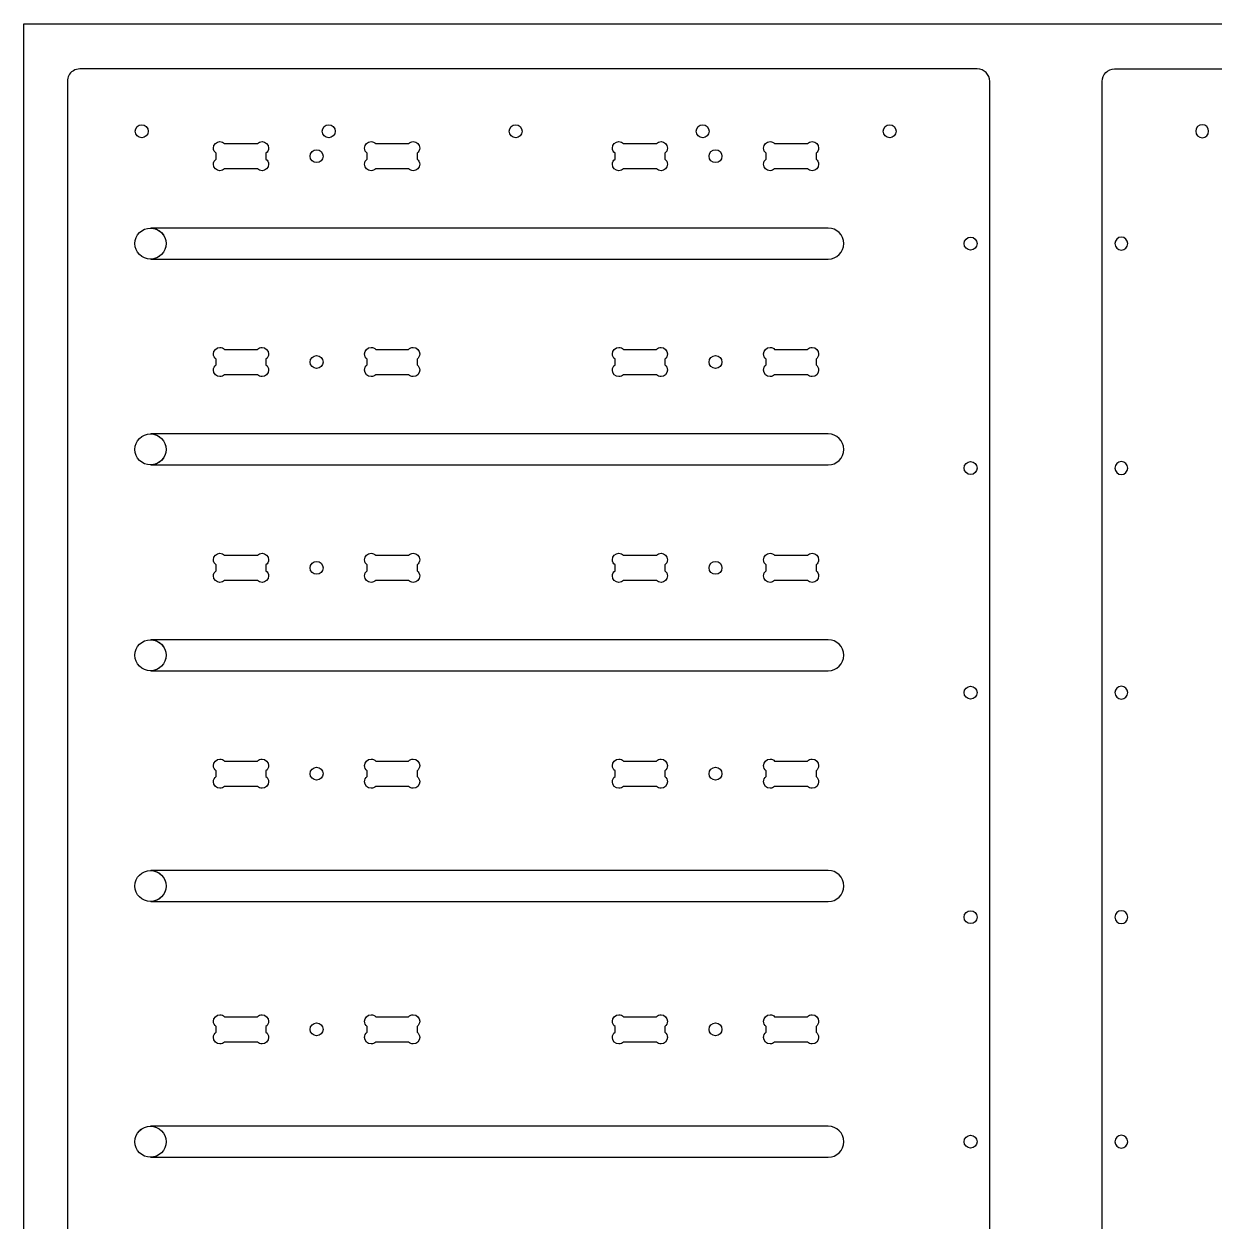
# Model space of a CAD drawing. Extents: x 0 to 4896, y 0 to 5028.
# Drawn here: x 2457 to 3064, y 4418 to 5028 of the extents above; entities that cross this region are included whole.
import ezdxf

# ---------------------------------------------------------------- set-up
doc = ezdxf.new("R2010")
doc.units = 0
doc.layers.add('Layer_1', color=7, linetype='CONTINUOUS')

msp = doc.modelspace()

# ---------------------------------------------------------------- linework, layer by layer
at = {"layer": 'Layer_1', "color": 1}
msp.add_lwpolyline([(2457.372163, 5027.708851), (4895.721448, 5027.708851), (4895.721448, 3808.559707), (2457.372163, 3808.559707), (2457.372163, 5027.708851)], dxfattribs=at)
at = {"layer": 'Layer_1', "color": 7}
for points in [[(2943.0045, 5004.820939), (2485.839778, 5004.820939), (2485.839778, 5004.820939)], [(3012.9953, 5004.820939), (3470.160023, 5004.820939), (3470.160023, 5004.820939)], [(2479.489778, 4998.470939), (2479.489778, 4385.731217), (2479.489778, 3969.806217)], [(2949.3545, 4385.731217), (2949.3545, 4998.470939)], [(3006.6453, 4385.731217), (3006.6453, 4998.470939)], [(2517.39575, 4976.36927), (2517.39575, 4976.36927)], [(2612.64575, 4976.36927), (2612.64575, 4976.36927)], [(2707.89575, 4976.36927), (2707.89575, 4976.36927)], [(2803.14575, 4976.36927), (2803.14575, 4976.36927)], [(2898.39575, 4976.36927), (2898.39575, 4976.36927)], [(3057.60405, 4976.36927), (3057.60405, 4976.36927)], [(2557.224361, 4967.788021), (2557.224361, 4967.788021)], [(2559.5615, 4966.826772), (2576.344916, 4966.826772)], [(2606.4545, 4963.651772), (2606.4545, 4963.651772)], [(2634.226944, 4967.788021), (2634.226944, 4967.788021)], [(2636.564083, 4966.826772), (2653.338666, 4966.826772)], [(2760.450833, 4967.788021), (2760.450833, 4967.788021)], [(2762.787972, 4966.826772), (2779.571389, 4966.826772)], [(2809.680944, 4963.651772), (2809.680944, 4963.651772)], [(2837.453389, 4967.788021), (2837.453389, 4967.788021)], [(2839.790556, 4966.826772), (2856.565111, 4966.826772)], [(2555.257611, 4958.898021), (2555.257611, 4961.843857)], [(2580.657611, 4961.843857), (2580.657611, 4958.889272)], [(2632.251389, 4958.898021), (2632.251389, 4961.843857)], [(2657.651389, 4961.843857), (2657.651389, 4958.898021)], [(2758.484083, 4958.898021), (2758.484083, 4961.843857)], [(2783.884083, 4961.843857), (2783.884083, 4958.889272)], [(2835.477833, 4958.898021), (2835.477833, 4961.843857)], [(2860.877833, 4961.843857), (2860.877833, 4958.898021)], [(2576.353722, 4953.906357), (2559.552694, 4953.906357)], [(2653.3475, 4953.906357), (2636.555278, 4953.906357)], [(2779.580194, 4953.906357), (2762.779167, 4953.906357)], [(2856.573944, 4953.906357), (2839.781722, 4953.906357)], [(2521.849555, 4923.787883), (2521.849555, 4923.787883)], [(2867.095499, 4923.787883), (2522.0965, 4923.787883), (2522.0965, 4923.787319)], [(2522.0965, 4923.787319), (2522.0965, 4923.778852)], [(2939.617833, 4919.148714), (2939.617833, 4919.148714)], [(3016.381967, 4919.148714), (3016.381967, 4919.148714)], [(2522.0965, 4907.95691), (2522.0965, 4907.948443), (2867.095499, 4907.948443)], [(2557.224361, 4862.977743), (2557.224361, 4862.977743)], [(2559.5615, 4862.016494), (2576.344916, 4862.016494)], [(2606.4545, 4858.841494), (2606.4545, 4858.841494)], [(2634.226944, 4862.977743), (2634.226944, 4862.977743)], [(2636.564083, 4862.016494), (2653.338666, 4862.016494)], [(2760.450833, 4862.977743), (2760.450833, 4862.977743)], [(2762.787972, 4862.016494), (2779.571389, 4862.016494)], [(2809.680944, 4858.841494), (2809.680944, 4858.841494)], [(2837.453389, 4862.977743), (2837.453389, 4862.977743)], [(2839.790556, 4862.016494), (2856.565111, 4862.016494)], [(2555.257611, 4854.087743), (2555.257611, 4857.033579)], [(2580.657611, 4857.033579), (2580.657611, 4854.078994)], [(2632.251389, 4854.087743), (2632.251389, 4857.033579)], [(2657.651389, 4857.033579), (2657.651389, 4854.087743)], [(2758.484083, 4854.087743), (2758.484083, 4857.033579)], [(2783.884083, 4857.033579), (2783.884083, 4854.078994)], [(2835.477833, 4854.087743), (2835.477833, 4857.033579)], [(2860.877833, 4857.033579), (2860.877833, 4854.087743)], [(2576.353722, 4849.096079), (2559.552694, 4849.096079)], [(2653.3475, 4849.096079), (2636.555278, 4849.096079)], [(2779.580194, 4849.096079), (2762.779167, 4849.096079)], [(2856.573944, 4849.096079), (2839.781722, 4849.096079)], [(2521.849555, 4818.977606), (2521.849555, 4818.977606)], [(2867.095499, 4818.978452), (2522.0965, 4818.978452), (2522.0965, 4818.977323)], [(2522.0965, 4818.977323), (2522.0965, 4818.968857)], [(2939.617833, 4804.822468), (2939.617833, 4804.822468)], [(3016.381967, 4804.822468), (3016.381967, 4804.822468)], [(2522.0965, 4803.146914), (2522.0965, 4803.138448), (2867.095499, 4803.138448)], [(2557.224361, 4758.167466), (2557.224361, 4758.167466)], [(2559.5615, 4757.206217), (2576.344916, 4757.206217)], [(2634.226944, 4758.167466), (2634.226944, 4758.167466)], [(2636.564083, 4757.206217), (2653.338666, 4757.206217)], [(2760.450833, 4758.167466), (2760.450833, 4758.167466)], [(2762.787972, 4757.206217), (2779.571389, 4757.206217)], [(2837.453389, 4758.167466), (2837.453389, 4758.167466)], [(2839.790556, 4757.206217), (2856.565111, 4757.206217)], [(2555.257611, 4749.277466), (2555.257611, 4752.223301)], [(2580.657611, 4752.223301), (2580.657611, 4749.268717)], [(2606.4545, 4754.031217), (2606.4545, 4754.031217)], [(2632.251389, 4749.277466), (2632.251389, 4752.223301)], [(2657.651389, 4752.223301), (2657.651389, 4749.277466)], [(2758.484083, 4749.277466), (2758.484083, 4752.223301)], [(2783.884083, 4752.223301), (2783.884083, 4749.268717)], [(2809.680944, 4754.031217), (2809.680944, 4754.031217)], [(2835.477833, 4749.277466), (2835.477833, 4752.223301)], [(2860.877833, 4752.223301), (2860.877833, 4749.277466)], [(2576.353722, 4744.285801), (2559.552694, 4744.285801)], [(2653.3475, 4744.285801), (2636.555278, 4744.285801)], [(2779.580194, 4744.285801), (2762.779167, 4744.285801)], [(2856.573944, 4744.285801), (2839.781722, 4744.285801)], [(2521.849555, 4714.167328), (2521.849555, 4714.167328)], [(2867.095499, 4714.167328), (2522.0965, 4714.167328), (2522.0965, 4714.166763)], [(2522.0965, 4714.166763), (2522.0965, 4714.158297)], [(2522.0965, 4698.336354), (2522.0965, 4698.327888), (2867.095499, 4698.327888)], [(2939.617833, 4690.48719), (2939.617833, 4690.48719)], [(3016.381967, 4690.48719), (3016.381967, 4690.48719)], [(2557.224361, 4653.357188), (2557.224361, 4653.357188)], [(2559.5615, 4652.395939), (2576.344916, 4652.395939)], [(2634.226944, 4653.357188), (2634.226944, 4653.357188)], [(2636.564083, 4652.395939), (2653.338666, 4652.395939)], [(2760.450833, 4653.357188), (2760.450833, 4653.357188)], [(2762.787972, 4652.395939), (2779.571389, 4652.395939)], [(2837.453389, 4653.357188), (2837.453389, 4653.357188)], [(2839.790556, 4652.395939), (2856.565111, 4652.395939)], [(2555.257611, 4644.467188), (2555.257611, 4647.413023)], [(2580.657611, 4647.413023), (2580.657611, 4644.458439)], [(2606.4545, 4649.220939), (2606.4545, 4649.220939)], [(2632.251389, 4644.467188), (2632.251389, 4647.413023)], [(2657.651389, 4647.413023), (2657.651389, 4644.467188)], [(2758.484083, 4644.467188), (2758.484083, 4647.413023)], [(2783.884083, 4647.413023), (2783.884083, 4644.458439)], [(2809.680944, 4649.220939), (2809.680944, 4649.220939)], [(2835.477833, 4644.467188), (2835.477833, 4647.413023)], [(2860.877833, 4647.413023), (2860.877833, 4644.467188)], [(2576.353722, 4639.475523), (2559.552694, 4639.475523)], [(2653.3475, 4639.475523), (2636.555278, 4639.475523)], [(2779.580194, 4639.475523), (2762.779167, 4639.475523)], [(2856.573944, 4639.475523), (2839.781722, 4639.475523)], [(2521.849555, 4596.665799), (2521.849555, 4596.665799)], [(2867.095499, 4596.666081), (2522.0965, 4596.666081), (2522.0965, 4596.665517)], [(2522.0965, 4596.665517), (2522.0965, 4596.65705)], [(2522.0965, 4580.834826), (2522.0965, 4580.826359), (2867.095499, 4580.826359)], [(2939.617833, 4576.160661), (2939.617833, 4576.160661)], [(3016.381967, 4576.160661), (3016.381967, 4576.160661)], [(2557.224361, 4523.155659), (2557.224361, 4523.155659)], [(2634.226944, 4523.155659), (2634.226944, 4523.155659)], [(2760.450833, 4523.155659), (2760.450833, 4523.155659)], [(2837.453389, 4523.155659), (2837.453389, 4523.155659)], [(2555.257611, 4514.265659), (2555.257611, 4517.211494)], [(2559.5615, 4522.19441), (2576.344916, 4522.19441)], [(2580.657611, 4517.211494), (2580.657611, 4514.25691)], [(2606.4545, 4519.01941), (2606.4545, 4519.01941)], [(2632.251389, 4514.265659), (2632.251389, 4517.211494)], [(2636.564083, 4522.19441), (2653.338666, 4522.19441)], [(2657.651389, 4517.211494), (2657.651389, 4514.265659)], [(2758.484083, 4514.265659), (2758.484083, 4517.211494)], [(2762.787972, 4522.19441), (2779.571389, 4522.19441)], [(2783.884083, 4517.211494), (2783.884083, 4514.25691)], [(2809.680944, 4519.01941), (2809.680944, 4519.01941)], [(2835.477833, 4514.265659), (2835.477833, 4517.211494)], [(2839.790556, 4522.19441), (2856.565111, 4522.19441)], [(2860.877833, 4517.211494), (2860.877833, 4514.265659)], [(2576.353722, 4509.273994), (2559.552694, 4509.273994)], [(2653.3475, 4509.273994), (2636.555278, 4509.273994)], [(2779.580194, 4509.273994), (2762.779167, 4509.273994)], [(2856.573944, 4509.273994), (2839.781722, 4509.273994)], [(2516.875388, 4464.717879), (2516.875388, 4464.717879)], [(2521.849555, 4466.46427), (2521.849555, 4466.46427)], [(2867.095499, 4466.463988), (2521.849555, 4466.463988), (2521.849555, 4466.463988)], [(2939.617833, 4461.825383), (2939.617833, 4461.825383)], [(3016.381967, 4461.825383), (3016.381967, 4461.825383)], [(2521.849555, 4450.624266), (2867.095499, 4450.624266)]]:
    msp.add_lwpolyline(points, dxfattribs=at)
for points in [[(2485.839778, 5004.820939), (2484.630512, 5004.820939), (2483.501341, 5004.485941), (2482.541305, 5003.903717)], [(2949.3545, 4998.470939), (2949.3545, 5001.988839), (2946.5224, 5004.820939), (2943.0045, 5004.820939)], [(3006.6453, 4998.470939), (3006.6453, 5001.988839), (3009.4774, 5004.820939), (3012.9953, 5004.820939)], [(2482.276722, 5003.736077), (2480.591488, 5002.596746), (2479.489778, 5000.66691), (2479.489778, 4998.470939)], [(2482.541305, 5003.903717), (2482.454042, 5003.850659), (2482.361163, 5003.793086), (2482.276722, 5003.736077)], [(2514.114916, 4973.079688), (2514.114916, 4974.893812), (2515.581625, 4976.36927), (2517.39575, 4976.36927)], [(2517.39575, 4976.36927), (2519.209902, 4976.36927), (2520.676583, 4974.893812), (2520.676583, 4973.079688)], [(2609.364916, 4973.079688), (2609.364916, 4974.893812), (2610.831625, 4976.36927), (2612.64575, 4976.36927)], [(2612.64575, 4976.36927), (2614.459902, 4976.36927), (2615.926583, 4974.893812), (2615.926583, 4973.079688)], [(2704.614916, 4973.079688), (2704.614916, 4974.893812), (2706.081625, 4976.36927), (2707.89575, 4976.36927)], [(2707.89575, 4976.36927), (2709.709902, 4976.36927), (2711.176583, 4974.893812), (2711.176583, 4973.079688)], [(2799.864916, 4973.079688), (2799.864916, 4974.893812), (2801.331625, 4976.36927), (2803.14575, 4976.36927)], [(2803.14575, 4976.36927), (2804.959902, 4976.36927), (2806.426583, 4974.893812), (2806.426583, 4973.079688)], [(2895.114916, 4973.079688), (2895.114916, 4974.893812), (2896.581625, 4976.36927), (2898.39575, 4976.36927)], [(2898.39575, 4976.36927), (2900.209902, 4976.36927), (2901.676583, 4974.893812), (2901.676583, 4973.079688)], [(3057.60405, 4976.36927), (3055.789898, 4976.36927), (3054.323217, 4974.893812), (3054.323217, 4973.079688)], [(3060.884884, 4973.079688), (3060.884884, 4974.893812), (3059.418175, 4976.36927), (3057.60405, 4976.36927)], [(2517.39575, 4969.798854), (2515.581625, 4969.798854), (2514.114916, 4971.265563), (2514.114916, 4973.079688)], [(2520.676583, 4973.079688), (2520.676583, 4971.265563), (2519.209902, 4969.798854), (2517.39575, 4969.798854)], [(2612.64575, 4969.798854), (2610.831625, 4969.798854), (2609.364916, 4971.265563), (2609.364916, 4973.079688)], [(2615.926583, 4973.079688), (2615.926583, 4971.265563), (2614.459902, 4969.798854), (2612.64575, 4969.798854)], [(2707.89575, 4969.798854), (2706.081625, 4969.798854), (2704.614916, 4971.265563), (2704.614916, 4973.079688)], [(2711.176583, 4973.079688), (2711.176583, 4971.265563), (2709.709902, 4969.798854), (2707.89575, 4969.798854)], [(2803.14575, 4969.798854), (2801.331625, 4969.798854), (2799.864916, 4971.265563), (2799.864916, 4973.079688)], [(2806.426583, 4973.079688), (2806.426583, 4971.265563), (2804.959902, 4969.798854), (2803.14575, 4969.798854)], [(2898.39575, 4969.798854), (2896.581625, 4969.798854), (2895.114916, 4971.265563), (2895.114916, 4973.079688)], [(2901.676583, 4973.079688), (2901.676583, 4971.265563), (2900.209902, 4969.798854), (2898.39575, 4969.798854)], [(3054.323217, 4973.079688), (3054.323217, 4971.265563), (3055.789898, 4969.798854), (3057.60405, 4969.798854)], [(3057.60405, 4969.798854), (3059.418175, 4969.798854), (3060.884884, 4971.265563), (3060.884884, 4973.079688)], [(2553.925889, 4964.48969), (2553.925889, 4966.318772), (2555.395053, 4967.788021), (2557.224361, 4967.788021)], [(2555.257611, 4961.843857), (2554.451386, 4962.444708), (2553.925889, 4963.402288), (2553.925889, 4964.48969)], [(2557.224361, 4967.788021), (2558.139015, 4967.788021), (2558.964684, 4967.423672), (2559.5615, 4966.826772)], [(2576.344916, 4966.826772), (2576.94176, 4967.423672), (2577.767429, 4967.788021), (2578.682055, 4967.788021)], [(2578.682055, 4967.788021), (2580.51142, 4967.788021), (2581.980556, 4966.318772), (2581.980556, 4964.48969)], [(2581.980556, 4964.48969), (2581.980499, 4963.403417), (2581.462396, 4962.444708), (2580.657611, 4961.843857)], [(2603.173666, 4960.36219), (2603.173666, 4962.176314), (2604.640375, 4963.651772), (2606.4545, 4963.651772)], [(2606.4545, 4963.651772), (2608.268652, 4963.651772), (2609.735333, 4962.176314), (2609.735333, 4960.36219)], [(2630.919639, 4964.48969), (2630.919639, 4966.318772), (2632.39758, 4967.788021), (2634.226944, 4967.788021)], [(2632.251389, 4961.843857), (2631.444995, 4962.444708), (2630.919639, 4963.402288), (2630.919639, 4964.48969)], [(2634.226944, 4967.788021), (2635.141542, 4967.788021), (2635.96724, 4967.423672), (2636.564083, 4966.826772)], [(2653.338666, 4966.826772), (2653.93551, 4967.423672), (2654.761151, 4967.788021), (2655.675833, 4967.788021)], [(2655.675833, 4967.788021), (2657.505057, 4967.788021), (2658.983111, 4966.318772), (2658.983111, 4964.48969)], [(2658.983111, 4964.48969), (2658.983111, 4963.402006), (2658.457641, 4962.444708), (2657.651389, 4961.843857)], [(2757.152333, 4964.48969), (2757.152333, 4966.318772), (2758.621497, 4967.788021), (2760.450833, 4967.788021)], [(2758.484083, 4961.843857), (2757.677802, 4962.444708), (2757.152333, 4963.402288), (2757.152333, 4964.48969)], [(2760.450833, 4967.788021), (2761.365487, 4967.788021), (2762.191157, 4967.423672), (2762.787972, 4966.826772)], [(2779.571389, 4966.826772), (2780.168204, 4967.423672), (2780.993902, 4967.788021), (2781.908528, 4967.788021)], [(2781.908528, 4967.788021), (2783.737864, 4967.788021), (2785.207, 4966.318772), (2785.207, 4964.48969)], [(2785.207, 4964.48969), (2785.206972, 4963.403417), (2784.68884, 4962.444708), (2783.884083, 4961.843857)], [(2806.400111, 4960.36219), (2806.400111, 4962.176314), (2807.866848, 4963.651772), (2809.680944, 4963.651772)], [(2809.680944, 4963.651772), (2811.495153, 4963.651772), (2812.961777, 4962.176314), (2812.961777, 4960.36219)], [(2834.146111, 4964.48969), (2834.146083, 4966.318772), (2835.624081, 4967.788021), (2837.453389, 4967.788021)], [(2835.477833, 4961.843857), (2834.671468, 4962.444708), (2834.146111, 4963.402288), (2834.146111, 4964.48969)], [(2837.453389, 4967.788021), (2838.367986, 4967.788021), (2839.193656, 4967.423672), (2839.790556, 4966.826772)], [(2856.565111, 4966.826772), (2857.161954, 4967.423672), (2857.987624, 4967.788021), (2858.902278, 4967.788021)], [(2858.902278, 4967.788021), (2860.731529, 4967.788021), (2862.209555, 4966.318772), (2862.209555, 4964.48969)], [(2862.209555, 4964.48969), (2862.209555, 4963.402006), (2861.684114, 4962.444708), (2860.877833, 4961.843857)], [(2553.925889, 4956.252188), (2553.925889, 4957.340719), (2554.450088, 4958.29717), (2555.257611, 4958.898021)], [(2557.224361, 4952.944826), (2555.395053, 4952.944826), (2553.925889, 4954.423106), (2553.925889, 4956.252188)], [(2581.980556, 4956.252188), (2581.980499, 4954.423106), (2580.51142, 4952.944826), (2578.682055, 4952.944826)], [(2580.657611, 4958.889272), (2581.461154, 4958.288139), (2581.980556, 4957.337332), (2581.980556, 4956.252188)], [(2606.4545, 4957.081357), (2604.640375, 4957.081357), (2603.173666, 4958.547783), (2603.173666, 4960.36219)], [(2609.735333, 4960.36219), (2609.735333, 4958.547783), (2608.268652, 4957.081357), (2606.4545, 4957.081357)], [(2630.919639, 4956.252188), (2630.919639, 4957.340719), (2631.44381, 4958.29717), (2632.251389, 4958.898021)], [(2634.226944, 4952.944826), (2632.39758, 4952.944826), (2630.919639, 4954.423106), (2630.919639, 4956.252188)], [(2658.983111, 4956.252188), (2658.983111, 4954.423106), (2657.505085, 4952.944826), (2655.675833, 4952.944826)], [(2657.651389, 4958.898021), (2658.458911, 4958.29717), (2658.983111, 4957.340719), (2658.983111, 4956.252188)], [(2757.152333, 4956.252188), (2757.152333, 4957.340719), (2757.676532, 4958.29717), (2758.484083, 4958.898021)], [(2760.450833, 4952.944826), (2758.621525, 4952.944826), (2757.152333, 4954.423106), (2757.152333, 4956.252188)], [(2785.207, 4956.252188), (2785.206972, 4954.423106), (2783.737836, 4952.944826), (2781.908528, 4952.944826)], [(2783.884083, 4958.889272), (2784.687598, 4958.288139), (2785.207, 4957.337332), (2785.207, 4956.252188)], [(2809.680944, 4957.081357), (2807.866848, 4957.081357), (2806.400111, 4958.547783), (2806.400111, 4960.36219)], [(2812.961777, 4960.36219), (2812.961777, 4958.547783), (2811.495153, 4957.081357), (2809.680944, 4957.081357)], [(2834.146111, 4956.252188), (2834.146083, 4957.340719), (2834.670254, 4958.29717), (2835.477833, 4958.898021)], [(2837.453389, 4952.944826), (2835.624052, 4952.944826), (2834.146111, 4954.423106), (2834.146111, 4956.252188)], [(2862.209555, 4956.252188), (2862.209555, 4954.423106), (2860.731557, 4952.944826), (2858.902278, 4952.944826)], [(2860.877833, 4958.898021), (2861.685384, 4958.29717), (2862.209555, 4957.340719), (2862.209555, 4956.252188)], [(2559.552694, 4953.906357), (2558.956556, 4953.314537), (2558.134528, 4952.944826), (2557.224361, 4952.944826)], [(2578.682055, 4952.944826), (2577.771888, 4952.944826), (2576.949888, 4953.314537), (2576.353722, 4953.906357)], [(2636.555278, 4953.906357), (2635.959112, 4953.314537), (2635.137196, 4952.944826), (2634.226944, 4952.944826)], [(2655.675833, 4952.944826), (2654.765526, 4952.944826), (2653.94361, 4953.314537), (2653.3475, 4953.906357)], [(2762.779167, 4953.906357), (2762.183, 4953.314537), (2761.360944, 4952.944826), (2760.450833, 4952.944826)], [(2781.908528, 4952.944826), (2780.998304, 4952.944826), (2780.17636, 4953.314537), (2779.580194, 4953.906357)], [(2839.781722, 4953.906357), (2839.185556, 4953.314537), (2838.36364, 4952.944826), (2837.453389, 4952.944826)], [(2858.902278, 4952.944826), (2857.991998, 4952.944826), (2857.170082, 4953.314537), (2856.573944, 4953.906357)], [(2513.929722, 4915.867881), (2513.929722, 4920.24289), (2517.474659, 4923.787883), (2521.849555, 4923.787883)], [(2521.849555, 4923.787883), (2526.224508, 4923.787883), (2529.769388, 4920.24289), (2529.769444, 4915.867881)], [(2522.0965, 4923.778852), (2526.356249, 4923.647901), (2529.769388, 4920.159634), (2529.769388, 4915.867881)], [(2875.015388, 4915.868163), (2875.015388, 4920.255308), (2871.482446, 4923.788166), (2867.095499, 4923.787883)], [(2521.849555, 4907.948161), (2517.474631, 4907.948161), (2513.929666, 4911.493154), (2513.929722, 4915.867881)], [(2529.769444, 4915.867881), (2529.769444, 4911.493154), (2526.224536, 4907.948161), (2521.849555, 4907.948161)], [(2529.769388, 4915.867881), (2529.769388, 4911.57641), (2526.356249, 4908.088143), (2522.0965, 4907.95691)], [(2867.095499, 4907.948443), (2871.482446, 4907.948443), (2875.01536, 4911.481301), (2875.015388, 4915.868163)], [(2936.337, 4915.867881), (2936.337, 4917.682006), (2937.80368, 4919.148714), (2939.617833, 4919.148714)], [(2939.617833, 4912.587048), (2937.80368, 4912.587048), (2936.337, 4914.053757), (2936.337, 4915.867881)], [(2939.617833, 4919.148714), (2941.431986, 4919.148714), (2942.9075, 4917.682006), (2942.9075, 4915.867881)], [(2942.9075, 4915.867881), (2942.9075, 4914.053757), (2941.431986, 4912.587048), (2939.617833, 4912.587048)], [(3016.381967, 4919.148714), (3014.567814, 4919.148714), (3013.0923, 4917.682006), (3013.0923, 4915.867881)], [(3013.0923, 4915.867881), (3013.0923, 4914.053757), (3014.567814, 4912.587048), (3016.381967, 4912.587048)], [(3019.6628, 4915.867881), (3019.6628, 4917.682006), (3018.19612, 4919.148714), (3016.381967, 4919.148714)], [(3016.381967, 4912.587048), (3018.19612, 4912.587048), (3019.6628, 4914.053757), (3019.6628, 4915.867881)], [(2553.925889, 4859.679412), (2553.925889, 4861.508494), (2555.395053, 4862.977743), (2557.224361, 4862.977743)], [(2555.257611, 4857.033579), (2554.451386, 4857.63443), (2553.925889, 4858.59201), (2553.925889, 4859.679412)], [(2557.224361, 4862.977743), (2558.139015, 4862.977743), (2558.964684, 4862.613394), (2559.5615, 4862.016494)], [(2576.344916, 4862.016494), (2576.94176, 4862.613394), (2577.767429, 4862.977743), (2578.682055, 4862.977743)], [(2578.682055, 4862.977743), (2580.51142, 4862.977743), (2581.980556, 4861.508494), (2581.980556, 4859.679412)], [(2581.980556, 4859.679412), (2581.980499, 4858.593139), (2581.462396, 4857.63443), (2580.657611, 4857.033579)], [(2603.173666, 4855.551912), (2603.173666, 4857.366037), (2604.640375, 4858.841494), (2606.4545, 4858.841494)], [(2606.4545, 4858.841494), (2608.268652, 4858.841494), (2609.735333, 4857.366037), (2609.735333, 4855.551912)], [(2630.919639, 4859.679412), (2630.919639, 4861.508494), (2632.39758, 4862.977743), (2634.226944, 4862.977743)], [(2632.251389, 4857.033579), (2631.444995, 4857.63443), (2630.919639, 4858.59201), (2630.919639, 4859.679412)], [(2634.226944, 4862.977743), (2635.141542, 4862.977743), (2635.96724, 4862.613394), (2636.564083, 4862.016494)], [(2653.338666, 4862.016494), (2653.93551, 4862.613394), (2654.761151, 4862.977743), (2655.675833, 4862.977743)], [(2655.675833, 4862.977743), (2657.505057, 4862.977743), (2658.983111, 4861.508494), (2658.983111, 4859.679412)], [(2658.983111, 4859.679412), (2658.983111, 4858.59201), (2658.457641, 4857.63443), (2657.651389, 4857.033579)], [(2757.152333, 4859.679412), (2757.152333, 4861.508494), (2758.621497, 4862.977743), (2760.450833, 4862.977743)], [(2758.484083, 4857.033579), (2757.677802, 4857.63443), (2757.152333, 4858.59201), (2757.152333, 4859.679412)], [(2760.450833, 4862.977743), (2761.365487, 4862.977743), (2762.191157, 4862.613394), (2762.787972, 4862.016494)], [(2779.571389, 4862.016494), (2780.168204, 4862.613394), (2780.993902, 4862.977743), (2781.908528, 4862.977743)], [(2781.908528, 4862.977743), (2783.737864, 4862.977743), (2785.207, 4861.508494), (2785.207, 4859.679412)], [(2785.207, 4859.679412), (2785.206972, 4858.593139), (2784.68884, 4857.63443), (2783.884083, 4857.033579)], [(2806.400111, 4855.551912), (2806.400111, 4857.366037), (2807.866848, 4858.841494), (2809.680944, 4858.841494)], [(2809.680944, 4858.841494), (2811.495153, 4858.841494), (2812.961777, 4857.366037), (2812.961777, 4855.551912)], [(2834.146111, 4859.679412), (2834.146083, 4861.508494), (2835.624081, 4862.977743), (2837.453389, 4862.977743)], [(2835.477833, 4857.033579), (2834.671468, 4857.63443), (2834.146111, 4858.59201), (2834.146111, 4859.679412)], [(2837.453389, 4862.977743), (2838.367986, 4862.977743), (2839.193656, 4862.613394), (2839.790556, 4862.016494)], [(2856.565111, 4862.016494), (2857.161954, 4862.613394), (2857.987624, 4862.977743), (2858.902278, 4862.977743)], [(2858.902278, 4862.977743), (2860.731529, 4862.977743), (2862.209555, 4861.508494), (2862.209555, 4859.679412)], [(2862.209555, 4859.679412), (2862.209555, 4858.59201), (2861.684114, 4857.63443), (2860.877833, 4857.033579)], [(2553.925889, 4851.44191), (2553.925889, 4852.530441), (2554.450088, 4853.486892), (2555.257611, 4854.087743)], [(2580.657611, 4854.078994), (2581.461154, 4853.477861), (2581.980556, 4852.527054), (2581.980556, 4851.44191)], [(2606.4545, 4852.271079), (2604.640375, 4852.271079), (2603.173666, 4853.737506), (2603.173666, 4855.551912)], [(2609.735333, 4855.551912), (2609.735333, 4853.737506), (2608.268652, 4852.271079), (2606.4545, 4852.271079)], [(2630.919639, 4851.44191), (2630.919639, 4852.530441), (2631.44381, 4853.486892), (2632.251389, 4854.087743)], [(2657.651389, 4854.087743), (2658.458911, 4853.486892), (2658.983111, 4852.530441), (2658.983111, 4851.44191)], [(2757.152333, 4851.44191), (2757.152333, 4852.530441), (2757.676532, 4853.486892), (2758.484083, 4854.087743)], [(2783.884083, 4854.078994), (2784.687598, 4853.477861), (2785.207, 4852.527054), (2785.207, 4851.44191)], [(2809.680944, 4852.271079), (2807.866848, 4852.271079), (2806.400111, 4853.737506), (2806.400111, 4855.551912)], [(2812.961777, 4855.551912), (2812.961777, 4853.737506), (2811.495153, 4852.271079), (2809.680944, 4852.271079)], [(2834.146111, 4851.44191), (2834.146083, 4852.530441), (2834.670254, 4853.486892), (2835.477833, 4854.087743)], [(2860.877833, 4854.087743), (2861.685384, 4853.486892), (2862.209555, 4852.530441), (2862.209555, 4851.44191)], [(2557.224361, 4848.134548), (2555.395053, 4848.134548), (2553.925889, 4849.612828), (2553.925889, 4851.44191)], [(2559.552694, 4849.096079), (2558.956556, 4848.504259), (2558.134528, 4848.134548), (2557.224361, 4848.134548)], [(2578.682055, 4848.134548), (2577.771888, 4848.134548), (2576.949888, 4848.504259), (2576.353722, 4849.096079)], [(2581.980556, 4851.44191), (2581.980499, 4849.612828), (2580.51142, 4848.134548), (2578.682055, 4848.134548)], [(2634.226944, 4848.134548), (2632.39758, 4848.134548), (2630.919639, 4849.612828), (2630.919639, 4851.44191)], [(2636.555278, 4849.096079), (2635.959112, 4848.504259), (2635.137196, 4848.134548), (2634.226944, 4848.134548)], [(2655.675833, 4848.134548), (2654.765526, 4848.134548), (2653.94361, 4848.504259), (2653.3475, 4849.096079)], [(2658.983111, 4851.44191), (2658.983111, 4849.612828), (2657.505085, 4848.134548), (2655.675833, 4848.134548)], [(2760.450833, 4848.134548), (2758.621525, 4848.134548), (2757.152333, 4849.612828), (2757.152333, 4851.44191)], [(2762.779167, 4849.096079), (2762.183, 4848.504259), (2761.360944, 4848.134548), (2760.450833, 4848.134548)], [(2781.908528, 4848.134548), (2780.998304, 4848.134548), (2780.17636, 4848.504259), (2779.580194, 4849.096079)], [(2785.207, 4851.44191), (2785.206972, 4849.612828), (2783.737836, 4848.134548), (2781.908528, 4848.134548)], [(2837.453389, 4848.134548), (2835.624052, 4848.134548), (2834.146111, 4849.612828), (2834.146111, 4851.44191)], [(2839.781722, 4849.096079), (2839.185556, 4848.504259), (2838.36364, 4848.134548), (2837.453389, 4848.134548)], [(2858.902278, 4848.134548), (2857.991998, 4848.134548), (2857.170082, 4848.504259), (2856.573944, 4849.096079)], [(2862.209555, 4851.44191), (2862.209555, 4849.612828), (2860.731557, 4848.134548), (2858.902278, 4848.134548)], [(2513.929722, 4811.057603), (2513.929722, 4815.432612), (2517.474659, 4818.977606), (2521.849555, 4818.977606)], [(2521.849555, 4818.977606), (2526.224508, 4818.977606), (2529.769388, 4815.432612), (2529.769444, 4811.057603)], [(2522.0965, 4818.968857), (2526.356249, 4818.837341), (2529.769388, 4815.349639), (2529.769388, 4811.057886)], [(2875.015388, 4811.05845), (2875.015388, 4815.445594), (2871.482446, 4818.977888), (2867.095499, 4818.978452)], [(2521.849555, 4803.137883), (2517.474631, 4803.137883), (2513.929666, 4806.682877), (2513.929722, 4811.057603)], [(2529.769444, 4811.057603), (2529.769444, 4806.682877), (2526.224536, 4803.137883), (2521.849555, 4803.137883)], [(2529.769388, 4811.057886), (2529.769388, 4806.766414), (2526.356249, 4803.27843), (2522.0965, 4803.146914)], [(2867.095499, 4803.138448), (2871.482446, 4803.138448), (2875.01536, 4806.671588), (2875.015388, 4811.05845)], [(2936.337, 4801.541634), (2936.337, 4803.355759), (2937.80368, 4804.822468), (2939.617833, 4804.822468)], [(2939.617833, 4804.822468), (2941.431986, 4804.822468), (2942.9075, 4803.355759), (2942.9075, 4801.541634)], [(3016.381967, 4804.822468), (3014.567814, 4804.822468), (3013.0923, 4803.355759), (3013.0923, 4801.541634)], [(3019.6628, 4801.541634), (3019.6628, 4803.355759), (3018.19612, 4804.822468), (3016.381967, 4804.822468)], [(2939.617833, 4798.260801), (2937.80368, 4798.260801), (2936.337, 4799.72751), (2936.337, 4801.541634)], [(2942.9075, 4801.541634), (2942.9075, 4799.72751), (2941.431986, 4798.260801), (2939.617833, 4798.260801)], [(3013.0923, 4801.541634), (3013.0923, 4799.72751), (3014.567814, 4798.260801), (3016.381967, 4798.260801)], [(3016.381967, 4798.260801), (3018.19612, 4798.260801), (3019.6628, 4799.72751), (3019.6628, 4801.541634)], [(2553.925889, 4754.869134), (2553.925889, 4756.698217), (2555.395053, 4758.167466), (2557.224361, 4758.167466)], [(2555.257611, 4752.223301), (2554.451386, 4752.824152), (2553.925889, 4753.781732), (2553.925889, 4754.869134)], [(2557.224361, 4758.167466), (2558.139015, 4758.167466), (2558.964684, 4757.803117), (2559.5615, 4757.206217)], [(2576.344916, 4757.206217), (2576.94176, 4757.803117), (2577.767429, 4758.167466), (2578.682055, 4758.167466)], [(2578.682055, 4758.167466), (2580.51142, 4758.167466), (2581.980556, 4756.698217), (2581.980556, 4754.869134)], [(2581.980556, 4754.869134), (2581.980499, 4753.782861), (2581.462396, 4752.824152), (2580.657611, 4752.223301)], [(2630.919639, 4754.869134), (2630.919639, 4756.698217), (2632.39758, 4758.167466), (2634.226944, 4758.167466)], [(2632.251389, 4752.223301), (2631.444995, 4752.824152), (2630.919639, 4753.781732), (2630.919639, 4754.869134)], [(2634.226944, 4758.167466), (2635.141542, 4758.167466), (2635.96724, 4757.803117), (2636.564083, 4757.206217)], [(2653.338666, 4757.206217), (2653.93551, 4757.803117), (2654.761151, 4758.167466), (2655.675833, 4758.167466)], [(2655.675833, 4758.167466), (2657.505057, 4758.167466), (2658.983111, 4756.698217), (2658.983111, 4754.869134)], [(2658.983111, 4754.869134), (2658.983111, 4753.781732), (2658.457641, 4752.824152), (2657.651389, 4752.223301)], [(2757.152333, 4754.869134), (2757.152333, 4756.698217), (2758.621497, 4758.167466), (2760.450833, 4758.167466)], [(2758.484083, 4752.223301), (2757.677802, 4752.824152), (2757.152333, 4753.781732), (2757.152333, 4754.869134)], [(2760.450833, 4758.167466), (2761.365487, 4758.167466), (2762.191157, 4757.803117), (2762.787972, 4757.206217)], [(2779.571389, 4757.206217), (2780.168204, 4757.803117), (2780.993902, 4758.167466), (2781.908528, 4758.167466)], [(2781.908528, 4758.167466), (2783.737864, 4758.167466), (2785.207, 4756.698217), (2785.207, 4754.869134)], [(2785.207, 4754.869134), (2785.206972, 4753.782861), (2784.68884, 4752.824152), (2783.884083, 4752.223301)], [(2834.146111, 4754.869134), (2834.146083, 4756.698217), (2835.624081, 4758.167466), (2837.453389, 4758.167466)], [(2835.477833, 4752.223301), (2834.671468, 4752.824152), (2834.146111, 4753.781732), (2834.146111, 4754.869134)], [(2837.453389, 4758.167466), (2838.367986, 4758.167466), (2839.193656, 4757.803117), (2839.790556, 4757.206217)], [(2856.565111, 4757.206217), (2857.161954, 4757.803117), (2857.987624, 4758.167466), (2858.902278, 4758.167466)], [(2858.902278, 4758.167466), (2860.731529, 4758.167466), (2862.209555, 4756.698217), (2862.209555, 4754.869134)], [(2862.209555, 4754.869134), (2862.209555, 4753.781732), (2861.684114, 4752.824152), (2860.877833, 4752.223301)], [(2553.925889, 4746.631632), (2553.925889, 4747.720163), (2554.450088, 4748.676614), (2555.257611, 4749.277466)], [(2580.657611, 4749.268717), (2581.461154, 4748.667583), (2581.980556, 4747.716777), (2581.980556, 4746.631632)], [(2603.173666, 4750.741634), (2603.173666, 4752.555759), (2604.640375, 4754.031217), (2606.4545, 4754.031217)], [(2606.4545, 4747.460801), (2604.640375, 4747.460801), (2603.173666, 4748.927228), (2603.173666, 4750.741634)], [(2606.4545, 4754.031217), (2608.268652, 4754.031217), (2609.735333, 4752.555759), (2609.735333, 4750.741634)], [(2609.735333, 4750.741634), (2609.735333, 4748.92751), (2608.268652, 4747.460801), (2606.4545, 4747.460801)], [(2630.919639, 4746.631632), (2630.919639, 4747.720163), (2631.44381, 4748.676614), (2632.251389, 4749.277466)], [(2657.651389, 4749.277466), (2658.458911, 4748.676614), (2658.983111, 4747.720163), (2658.983111, 4746.631632)], [(2757.152333, 4746.631632), (2757.152333, 4747.720163), (2757.676532, 4748.676614), (2758.484083, 4749.277466)], [(2783.884083, 4749.268717), (2784.687598, 4748.667583), (2785.207, 4747.716777), (2785.207, 4746.631632)], [(2806.400111, 4750.741634), (2806.400111, 4752.555759), (2807.866848, 4754.031217), (2809.680944, 4754.031217)], [(2809.680944, 4747.460801), (2807.866848, 4747.460801), (2806.400111, 4748.927228), (2806.400111, 4750.741634)], [(2809.680944, 4754.031217), (2811.495153, 4754.031217), (2812.961777, 4752.555759), (2812.961777, 4750.741634)], [(2812.961777, 4750.741634), (2812.961777, 4748.92751), (2811.495153, 4747.460801), (2809.680944, 4747.460801)], [(2834.146111, 4746.631632), (2834.146083, 4747.720163), (2834.670254, 4748.676614), (2835.477833, 4749.277466)], [(2860.877833, 4749.277466), (2861.685384, 4748.676614), (2862.209555, 4747.720163), (2862.209555, 4746.631632)], [(2557.224361, 4743.32427), (2555.395053, 4743.32427), (2553.925889, 4744.80255), (2553.925889, 4746.631632)], [(2559.552694, 4744.285801), (2558.956556, 4743.693981), (2558.134528, 4743.32427), (2557.224361, 4743.32427)], [(2578.682055, 4743.32427), (2577.771888, 4743.32427), (2576.949888, 4743.693981), (2576.353722, 4744.285801)], [(2581.980556, 4746.631632), (2581.980499, 4744.80255), (2580.51142, 4743.32427), (2578.682055, 4743.32427)], [(2634.226944, 4743.32427), (2632.39758, 4743.32427), (2630.919639, 4744.80255), (2630.919639, 4746.631632)], [(2636.555278, 4744.285801), (2635.959112, 4743.693981), (2635.137196, 4743.32427), (2634.226944, 4743.32427)], [(2655.675833, 4743.32427), (2654.765526, 4743.32427), (2653.94361, 4743.693981), (2653.3475, 4744.285801)], [(2658.983111, 4746.631632), (2658.983111, 4744.80255), (2657.505085, 4743.32427), (2655.675833, 4743.32427)], [(2760.450833, 4743.32427), (2758.621525, 4743.32427), (2757.152333, 4744.80255), (2757.152333, 4746.631632)], [(2762.779167, 4744.285801), (2762.183, 4743.693981), (2761.360944, 4743.32427), (2760.450833, 4743.32427)], [(2781.908528, 4743.32427), (2780.998304, 4743.32427), (2780.17636, 4743.693981), (2779.580194, 4744.285801)], [(2785.207, 4746.631632), (2785.206972, 4744.80255), (2783.737836, 4743.32427), (2781.908528, 4743.32427)], [(2837.453389, 4743.32427), (2835.624052, 4743.32427), (2834.146111, 4744.80255), (2834.146111, 4746.631632)], [(2839.781722, 4744.285801), (2839.185556, 4743.693981), (2838.36364, 4743.32427), (2837.453389, 4743.32427)], [(2858.902278, 4743.32427), (2857.991998, 4743.32427), (2857.170082, 4743.693981), (2856.573944, 4744.285801)], [(2862.209555, 4746.631632), (2862.209555, 4744.80255), (2860.731557, 4743.32427), (2858.902278, 4743.32427)], [(2513.929722, 4706.247326), (2513.929722, 4710.622334), (2517.474659, 4714.167328), (2521.849555, 4714.167328)], [(2521.849555, 4714.167328), (2526.224508, 4714.167328), (2529.769388, 4710.622334), (2529.769444, 4706.247326)], [(2522.0965, 4714.158297), (2526.356249, 4714.027346), (2529.769388, 4710.539079), (2529.769388, 4706.247326)], [(2875.015388, 4706.247608), (2875.015388, 4710.634752), (2871.482446, 4714.16761), (2867.095499, 4714.167328)], [(2521.849555, 4698.327606), (2517.474631, 4698.327606), (2513.929666, 4701.872599), (2513.929722, 4706.247326)], [(2529.769444, 4706.247326), (2529.769444, 4701.872599), (2526.224536, 4698.327606), (2521.849555, 4698.327606)], [(2529.769388, 4706.247326), (2529.769388, 4701.955854), (2526.356249, 4698.467588), (2522.0965, 4698.336354)], [(2867.095499, 4698.327888), (2871.482446, 4698.327888), (2875.01536, 4701.860746), (2875.015388, 4706.247608)], [(2936.337, 4687.206357), (2936.337, 4689.020481), (2937.80368, 4690.48719), (2939.617833, 4690.48719)], [(2939.617833, 4690.48719), (2941.431986, 4690.48719), (2942.9075, 4689.020481), (2942.9075, 4687.206357)], [(3016.381967, 4690.48719), (3014.567814, 4690.48719), (3013.0923, 4689.020481), (3013.0923, 4687.206357)], [(3019.6628, 4687.206357), (3019.6628, 4689.020481), (3018.19612, 4690.48719), (3016.381967, 4690.48719)], [(2939.617833, 4683.925523), (2937.80368, 4683.925523), (2936.337, 4685.392232), (2936.337, 4687.206357)], [(2942.9075, 4687.206357), (2942.9075, 4685.392232), (2941.431986, 4683.925523), (2939.617833, 4683.925523)], [(3013.0923, 4687.206357), (3013.0923, 4685.392232), (3014.567814, 4683.925523), (3016.381967, 4683.925523)], [(3016.381967, 4683.925523), (3018.19612, 4683.925523), (3019.6628, 4685.392232), (3019.6628, 4687.206357)], [(2553.925889, 4650.058857), (2553.925889, 4651.887939), (2555.395053, 4653.357188), (2557.224361, 4653.357188)], [(2557.224361, 4653.357188), (2558.139015, 4653.357188), (2558.964684, 4652.992839), (2559.5615, 4652.395939)], [(2576.344916, 4652.395939), (2576.94176, 4652.992839), (2577.767429, 4653.357188), (2578.682055, 4653.357188)], [(2578.682055, 4653.357188), (2580.51142, 4653.357188), (2581.980556, 4651.887939), (2581.980556, 4650.058857)], [(2630.919639, 4650.058857), (2630.919639, 4651.887939), (2632.39758, 4653.357188), (2634.226944, 4653.357188)], [(2634.226944, 4653.357188), (2635.141542, 4653.357188), (2635.96724, 4652.992839), (2636.564083, 4652.395939)], [(2653.338666, 4652.395939), (2653.93551, 4652.992839), (2654.761151, 4653.357188), (2655.675833, 4653.357188)], [(2655.675833, 4653.357188), (2657.505057, 4653.357188), (2658.983111, 4651.887939), (2658.983111, 4650.058857)], [(2757.152333, 4650.058857), (2757.152333, 4651.887939), (2758.621497, 4653.357188), (2760.450833, 4653.357188)], [(2760.450833, 4653.357188), (2761.365487, 4653.357188), (2762.191157, 4652.992839), (2762.787972, 4652.395939)], [(2779.571389, 4652.395939), (2780.168204, 4652.992839), (2780.993902, 4653.357188), (2781.908528, 4653.357188)], [(2781.908528, 4653.357188), (2783.737864, 4653.357188), (2785.207, 4651.887939), (2785.207, 4650.058857)], [(2834.146111, 4650.058857), (2834.146083, 4651.887939), (2835.624081, 4653.357188), (2837.453389, 4653.357188)], [(2837.453389, 4653.357188), (2838.367986, 4653.357188), (2839.193656, 4652.992839), (2839.790556, 4652.395939)], [(2856.565111, 4652.395939), (2857.161954, 4652.992839), (2857.987624, 4653.357188), (2858.902278, 4653.357188)], [(2858.902278, 4653.357188), (2860.731529, 4653.357188), (2862.209555, 4651.887939), (2862.209555, 4650.058857)], [(2555.257611, 4647.413023), (2554.451386, 4648.013874), (2553.925889, 4648.971454), (2553.925889, 4650.058857)], [(2581.980556, 4650.058857), (2581.980499, 4648.972583), (2581.462396, 4648.013874), (2580.657611, 4647.413023)], [(2603.173666, 4645.931357), (2603.173666, 4647.745481), (2604.640375, 4649.220939), (2606.4545, 4649.220939)], [(2606.4545, 4642.650523), (2604.640375, 4642.650523), (2603.173666, 4644.11695), (2603.173666, 4645.931357)], [(2606.4545, 4649.220939), (2608.268652, 4649.220939), (2609.735333, 4647.745481), (2609.735333, 4645.931357)], [(2609.735333, 4645.931357), (2609.735333, 4644.117232), (2608.268652, 4642.650523), (2606.4545, 4642.650523)], [(2632.251389, 4647.413023), (2631.444995, 4648.013874), (2630.919639, 4648.971454), (2630.919639, 4650.058857)], [(2658.983111, 4650.058857), (2658.983111, 4648.971454), (2658.457641, 4648.013874), (2657.651389, 4647.413023)], [(2758.484083, 4647.413023), (2757.677802, 4648.013874), (2757.152333, 4648.971454), (2757.152333, 4650.058857)], [(2785.207, 4650.058857), (2785.206972, 4648.972583), (2784.68884, 4648.013874), (2783.884083, 4647.413023)], [(2806.400111, 4645.931357), (2806.400111, 4647.745481), (2807.866848, 4649.220939), (2809.680944, 4649.220939)], [(2809.680944, 4642.650523), (2807.866848, 4642.650523), (2806.400111, 4644.11695), (2806.400111, 4645.931357)], [(2809.680944, 4649.220939), (2811.495153, 4649.220939), (2812.961777, 4647.745481), (2812.961777, 4645.931357)], [(2812.961777, 4645.931357), (2812.961777, 4644.117232), (2811.495153, 4642.650523), (2809.680944, 4642.650523)], [(2835.477833, 4647.413023), (2834.671468, 4648.013874), (2834.146111, 4648.971454), (2834.146111, 4650.058857)], [(2862.209555, 4650.058857), (2862.209555, 4648.971454), (2861.684114, 4648.013874), (2860.877833, 4647.413023)], [(2553.925889, 4641.821354), (2553.925889, 4642.909886), (2554.450088, 4643.866337), (2555.257611, 4644.467188)], [(2557.224361, 4638.513992), (2555.395053, 4638.513992), (2553.925889, 4639.992272), (2553.925889, 4641.821354)], [(2559.552694, 4639.475523), (2558.956556, 4638.883703), (2558.134528, 4638.513992), (2557.224361, 4638.513992)], [(2578.682055, 4638.513992), (2577.771888, 4638.513992), (2576.949888, 4638.883703), (2576.353722, 4639.475523)], [(2581.980556, 4641.821354), (2581.980499, 4639.992272), (2580.51142, 4638.513992), (2578.682055, 4638.513992)], [(2580.657611, 4644.458439), (2581.461154, 4643.857306), (2581.980556, 4642.906499), (2581.980556, 4641.821354)], [(2630.919639, 4641.821354), (2630.919639, 4642.909886), (2631.44381, 4643.866337), (2632.251389, 4644.467188)], [(2634.226944, 4638.513992), (2632.39758, 4638.513992), (2630.919639, 4639.992272), (2630.919639, 4641.821354)], [(2636.555278, 4639.475523), (2635.959112, 4638.883703), (2635.137196, 4638.513992), (2634.226944, 4638.513992)], [(2655.675833, 4638.513992), (2654.765526, 4638.513992), (2653.94361, 4638.883703), (2653.3475, 4639.475523)], [(2658.983111, 4641.821354), (2658.983111, 4639.992272), (2657.505085, 4638.513992), (2655.675833, 4638.513992)], [(2657.651389, 4644.467188), (2658.458911, 4643.866337), (2658.983111, 4642.909886), (2658.983111, 4641.821354)], [(2757.152333, 4641.821354), (2757.152333, 4642.909886), (2757.676532, 4643.866337), (2758.484083, 4644.467188)], [(2760.450833, 4638.513992), (2758.621525, 4638.513992), (2757.152333, 4639.992272), (2757.152333, 4641.821354)], [(2762.779167, 4639.475523), (2762.183, 4638.883703), (2761.360944, 4638.513992), (2760.450833, 4638.513992)], [(2781.908528, 4638.513992), (2780.998304, 4638.513992), (2780.17636, 4638.883703), (2779.580194, 4639.475523)], [(2785.207, 4641.821354), (2785.206972, 4639.992272), (2783.737836, 4638.513992), (2781.908528, 4638.513992)], [(2783.884083, 4644.458439), (2784.687598, 4643.857306), (2785.207, 4642.906499), (2785.207, 4641.821354)], [(2834.146111, 4641.821354), (2834.146083, 4642.909886), (2834.670254, 4643.866337), (2835.477833, 4644.467188)], [(2837.453389, 4638.513992), (2835.624052, 4638.513992), (2834.146111, 4639.992272), (2834.146111, 4641.821354)], [(2839.781722, 4639.475523), (2839.185556, 4638.883703), (2838.36364, 4638.513992), (2837.453389, 4638.513992)], [(2858.902278, 4638.513992), (2857.991998, 4638.513992), (2857.170082, 4638.883703), (2856.573944, 4639.475523)], [(2862.209555, 4641.821354), (2862.209555, 4639.992272), (2860.731557, 4638.513992), (2858.902278, 4638.513992)], [(2860.877833, 4644.467188), (2861.685384, 4643.866337), (2862.209555, 4642.909886), (2862.209555, 4641.821354)], [(2513.929722, 4588.746079), (2513.929722, 4593.120806), (2517.474659, 4596.665799), (2521.849555, 4596.665799)], [(2521.849555, 4596.665799), (2526.224508, 4596.665799), (2529.769388, 4593.120806), (2529.769444, 4588.746079)], [(2522.0965, 4596.65705), (2526.356249, 4596.525534), (2529.769388, 4593.037268), (2529.769388, 4588.745797)], [(2875.015388, 4588.746079), (2875.015388, 4593.132941), (2871.482446, 4596.666081), (2867.095499, 4596.666081)], [(2521.849555, 4580.826077), (2517.474631, 4580.826077), (2513.929666, 4584.37107), (2513.929722, 4588.746079)], [(2529.769444, 4588.746079), (2529.769444, 4584.37107), (2526.224536, 4580.826077), (2521.849555, 4580.826077)], [(2529.769388, 4588.745797), (2529.769388, 4584.454043), (2526.356249, 4580.966059), (2522.0965, 4580.834826)], [(2867.095499, 4580.826359), (2871.482446, 4580.826359), (2875.01536, 4584.358934), (2875.015388, 4588.746079)], [(2936.337, 4572.879828), (2936.337, 4574.693952), (2937.80368, 4576.160661), (2939.617833, 4576.160661)], [(2939.617833, 4569.598994), (2937.80368, 4569.598994), (2936.337, 4571.065703), (2936.337, 4572.879828)], [(2939.617833, 4576.160661), (2941.431986, 4576.160661), (2942.9075, 4574.693952), (2942.9075, 4572.879828)], [(2942.9075, 4572.879828), (2942.9075, 4571.065703), (2941.431986, 4569.598994), (2939.617833, 4569.598994)], [(3016.381967, 4576.160661), (3014.567814, 4576.160661), (3013.0923, 4574.693952), (3013.0923, 4572.879828)], [(3013.0923, 4572.879828), (3013.0923, 4571.065703), (3014.567814, 4569.598994), (3016.381967, 4569.598994)], [(3019.6628, 4572.879828), (3019.6628, 4574.693952), (3018.19612, 4576.160661), (3016.381967, 4576.160661)], [(3016.381967, 4569.598994), (3018.19612, 4569.598994), (3019.6628, 4571.065703), (3019.6628, 4572.879828)], [(2553.925889, 4519.857328), (2553.925889, 4521.686692), (2555.395053, 4523.155659), (2557.224361, 4523.155659)], [(2557.224361, 4523.155659), (2558.139015, 4523.155659), (2558.964684, 4522.79131), (2559.5615, 4522.19441)], [(2576.344916, 4522.19441), (2576.94176, 4522.79131), (2577.767429, 4523.155659), (2578.682055, 4523.155659)], [(2578.682055, 4523.155659), (2580.51142, 4523.155659), (2581.980556, 4521.686692), (2581.980556, 4519.857328)], [(2630.919639, 4519.857328), (2630.919639, 4521.686692), (2632.39758, 4523.155659), (2634.226944, 4523.155659)], [(2634.226944, 4523.155659), (2635.141542, 4523.155659), (2635.96724, 4522.79131), (2636.564083, 4522.19441)], [(2653.338666, 4522.19441), (2653.93551, 4522.79131), (2654.761151, 4523.155659), (2655.675833, 4523.155659)], [(2655.675833, 4523.155659), (2657.505057, 4523.155659), (2658.983111, 4521.686692), (2658.983111, 4519.857328)], [(2757.152333, 4519.857328), (2757.152333, 4521.686692), (2758.621497, 4523.155659), (2760.450833, 4523.155659)], [(2760.450833, 4523.155659), (2761.365487, 4523.155659), (2762.191157, 4522.79131), (2762.787972, 4522.19441)], [(2779.571389, 4522.19441), (2780.168204, 4522.79131), (2780.993902, 4523.155659), (2781.908528, 4523.155659)], [(2781.908528, 4523.155659), (2783.737864, 4523.155659), (2785.207, 4521.686692), (2785.207, 4519.857328)], [(2834.146111, 4519.857328), (2834.146083, 4521.686692), (2835.624081, 4523.155659), (2837.453389, 4523.155659)], [(2837.453389, 4523.155659), (2838.367986, 4523.155659), (2839.193656, 4522.79131), (2839.790556, 4522.19441)], [(2856.565111, 4522.19441), (2857.161954, 4522.79131), (2857.987624, 4523.155659), (2858.902278, 4523.155659)], [(2858.902278, 4523.155659), (2860.731529, 4523.155659), (2862.209555, 4521.686692), (2862.209555, 4519.857328)], [(2555.257611, 4517.211494), (2554.451386, 4517.812346), (2553.925889, 4518.769926), (2553.925889, 4519.857328)], [(2581.980556, 4519.857328), (2581.980499, 4518.771054), (2581.462396, 4517.812628), (2580.657611, 4517.211494)], [(2603.173666, 4515.729828), (2603.173666, 4517.543952), (2604.640375, 4519.01941), (2606.4545, 4519.01941)], [(2606.4545, 4519.01941), (2608.268652, 4519.01941), (2609.735333, 4517.543952), (2609.735333, 4515.729828)], [(2632.251389, 4517.211494), (2631.444995, 4517.812346), (2630.919639, 4518.769926), (2630.919639, 4519.857328)], [(2658.983111, 4519.857328), (2658.983111, 4518.769926), (2658.457641, 4517.812346), (2657.651389, 4517.211494)], [(2758.484083, 4517.211494), (2757.677802, 4517.812346), (2757.152333, 4518.769926), (2757.152333, 4519.857328)], [(2785.207, 4519.857328), (2785.206972, 4518.771054), (2784.68884, 4517.812628), (2783.884083, 4517.211494)], [(2806.400111, 4515.729828), (2806.400111, 4517.543952), (2807.866848, 4519.01941), (2809.680944, 4519.01941)], [(2809.680944, 4519.01941), (2811.495153, 4519.01941), (2812.961777, 4517.543952), (2812.961777, 4515.729828)], [(2835.477833, 4517.211494), (2834.671468, 4517.812346), (2834.146111, 4518.769926), (2834.146111, 4519.857328)], [(2862.209555, 4519.857328), (2862.209555, 4518.769926), (2861.684114, 4517.812346), (2860.877833, 4517.211494)], [(2553.925889, 4511.619826), (2553.925889, 4512.708357), (2554.450088, 4513.66509), (2555.257611, 4514.265659)], [(2557.224361, 4508.312746), (2555.395053, 4508.312746), (2553.925889, 4509.790743), (2553.925889, 4511.619826)], [(2581.980556, 4511.619826), (2581.980499, 4509.790743), (2580.51142, 4508.312746), (2578.682055, 4508.312746)], [(2580.657611, 4514.25691), (2581.461154, 4513.655777), (2581.980556, 4512.705252), (2581.980556, 4511.619826)], [(2606.4545, 4512.448994), (2604.640375, 4512.448994), (2603.173666, 4513.915703), (2603.173666, 4515.729828)], [(2609.735333, 4515.729828), (2609.735333, 4513.915703), (2608.268652, 4512.448994), (2606.4545, 4512.448994)], [(2630.919639, 4511.619826), (2630.919639, 4512.708357), (2631.44381, 4513.66509), (2632.251389, 4514.265659)], [(2634.226944, 4508.312746), (2632.39758, 4508.312746), (2630.919639, 4509.790743), (2630.919639, 4511.619826)], [(2658.983111, 4511.619826), (2658.983111, 4509.790743), (2657.505085, 4508.312746), (2655.675833, 4508.312746)], [(2657.651389, 4514.265659), (2658.458911, 4513.66509), (2658.983111, 4512.708357), (2658.983111, 4511.619826)], [(2757.152333, 4511.619826), (2757.152333, 4512.708357), (2757.676532, 4513.66509), (2758.484083, 4514.265659)], [(2760.450833, 4508.312746), (2758.621525, 4508.312746), (2757.152333, 4509.790743), (2757.152333, 4511.619826)], [(2785.207, 4511.619826), (2785.206972, 4509.790743), (2783.737836, 4508.312746), (2781.908528, 4508.312746)], [(2783.884083, 4514.25691), (2784.687598, 4513.655777), (2785.207, 4512.705252), (2785.207, 4511.619826)], [(2809.680944, 4512.448994), (2807.866848, 4512.448994), (2806.400111, 4513.915703), (2806.400111, 4515.729828)], [(2812.961777, 4515.729828), (2812.961777, 4513.915703), (2811.495153, 4512.448994), (2809.680944, 4512.448994)], [(2834.146111, 4511.619826), (2834.146083, 4512.708357), (2834.670254, 4513.66509), (2835.477833, 4514.265659)], [(2837.453389, 4508.312746), (2835.624052, 4508.312746), (2834.146111, 4509.790743), (2834.146111, 4511.619826)], [(2862.209555, 4511.619826), (2862.209555, 4509.790743), (2860.731557, 4508.312746), (2858.902278, 4508.312746)], [(2860.877833, 4514.265659), (2861.685384, 4513.66509), (2862.209555, 4512.708357), (2862.209555, 4511.619826)], [(2559.552694, 4509.273994), (2558.956556, 4508.682174), (2558.134528, 4508.312746), (2557.224361, 4508.312746)], [(2578.682055, 4508.312746), (2577.771888, 4508.312746), (2576.949888, 4508.682174), (2576.353722, 4509.273994)], [(2636.555278, 4509.273994), (2635.959112, 4508.682174), (2635.137196, 4508.312746), (2634.226944, 4508.312746)], [(2655.675833, 4508.312746), (2654.765526, 4508.312746), (2653.94361, 4508.682174), (2653.3475, 4509.273994)], [(2762.779167, 4509.273994), (2762.183, 4508.682174), (2761.360944, 4508.312746), (2760.450833, 4508.312746)], [(2781.908528, 4508.312746), (2780.998304, 4508.312746), (2780.17636, 4508.682174), (2779.580194, 4509.273994)], [(2839.781722, 4509.273994), (2839.185556, 4508.682174), (2838.36364, 4508.312746), (2837.453389, 4508.312746)], [(2858.902278, 4508.312746), (2857.991998, 4508.312746), (2857.170082, 4508.682174), (2856.573944, 4509.273994)], [(2513.929722, 4458.54455), (2513.929722, 4462.919559), (2517.474659, 4466.46427), (2521.849555, 4466.46427)], [(2516.875388, 4464.717879), (2516.701229, 4464.577614), (2516.542959, 4464.431141), (2516.3815, 4464.276766)], [(2516.3815, 4464.276766), (2516.541774, 4464.42973), (2516.702979, 4464.578461), (2516.875388, 4464.717879)], [(2521.849555, 4466.46427), (2526.224508, 4466.46427), (2529.769388, 4462.919559), (2529.769444, 4458.54455)], [(2521.849555, 4466.463988), (2526.224508, 4466.463988), (2529.769388, 4462.918994), (2529.769388, 4458.543986)], [(2875.015388, 4458.543986), (2875.015388, 4462.93113), (2871.482446, 4466.463988), (2867.095499, 4466.463988)], [(2521.849555, 4450.624548), (2517.474631, 4450.624548), (2513.929666, 4454.169541), (2513.929722, 4458.54455)], [(2529.769444, 4458.54455), (2529.769444, 4454.169541), (2526.224536, 4450.624548), (2521.849555, 4450.624548)], [(2529.769388, 4458.543986), (2529.769388, 4454.169259), (2526.224508, 4450.624266), (2521.849555, 4450.624266)], [(2867.095499, 4450.624266), (2871.482446, 4450.624266), (2875.01536, 4454.157406), (2875.015388, 4458.543986)], [(2936.337, 4458.54455), (2936.337, 4460.358674), (2937.80368, 4461.825383), (2939.617833, 4461.825383)], [(2939.617833, 4455.263717), (2937.80368, 4455.263717), (2936.337, 4456.730426), (2936.337, 4458.54455)], [(2939.617833, 4461.825383), (2941.431986, 4461.825383), (2942.9075, 4460.358674), (2942.9075, 4458.54455)], [(2942.9075, 4458.54455), (2942.9075, 4456.730426), (2941.431986, 4455.263717), (2939.617833, 4455.263717)], [(3016.381967, 4461.825383), (3014.567814, 4461.825383), (3013.0923, 4460.358674), (3013.0923, 4458.54455)], [(3013.0923, 4458.54455), (3013.0923, 4456.730426), (3014.567814, 4455.263717), (3016.381967, 4455.263717)], [(3019.6628, 4458.54455), (3019.6628, 4460.358674), (3018.19612, 4461.825383), (3016.381967, 4461.825383)], [(3016.381967, 4455.263717), (3018.19612, 4455.263717), (3019.6628, 4456.730426), (3019.6628, 4458.54455)]]:
    msp.add_open_spline(points, degree=3, dxfattribs=at)

doc.saveas('drawing.dxf')
